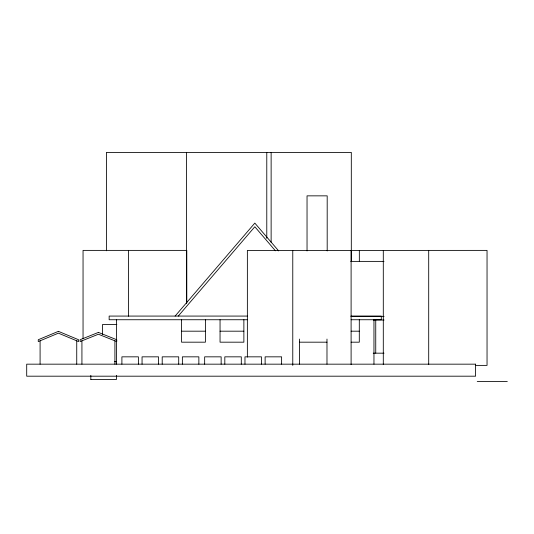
<?xml version="1.0" encoding="UTF-8"?>
<svg xmlns="http://www.w3.org/2000/svg" width="534" height="534" viewBox="0 0 534 534"><rect width="100%" height="100%" fill="white"/><g stroke="black" fill="none" stroke-linecap="round" stroke-linejoin="round"><path stroke-width="0.8" d="M175.112 316.075L254.818 223.092L278.675 250.92M178.256 316.075L254.818 226.756L275.451 250.826M350.778 261.386L384.013 261.386M247.322 316.075L109.15 316.075L109.15 319.739L247.302 319.739M350.931 316.075L381.289 316.075L381.289 319.739L351.092 319.739M351.032 316.355L384.066 316.355M373.359 320.02L384.079 320.02M116.853 324.438L102.601 324.438L102.601 334.371M181.573 331.187L205.396 331.187M220.048 331.187L243.871 331.187M351.092 331.187L359.302 331.187M299.494 342.181L326.982 342.181M351.092 342.181L359.302 342.181L359.302 319.739M373.219 353.174L384.019 353.174M114.837 361.418L116.505 361.418M114.817 361.725L116.479 361.725M475.373 365.389L487.041 365.389L487.041 250.386L247.369 250.433L247.369 357.099M90.827 379.434L116.479 379.434L116.479 375.362M477.242 381.596L507.3 381.596M428.702 250.386L428.702 364.555M383.299 250.386L383.299 364.555M375.742 319.419L375.742 353.148M373.96 319.739L373.96 364.168M359.342 250.386L359.342 261.219M351.312 261.62L351.312 152.404L106.42 152.404L106.42 250.78M351.105 250.433L351.105 364.602M327.188 250.973L327.188 195.851L307.037 195.851L307.037 250.973M326.982 339.07L326.982 364.168M299.494 339.07L299.494 364.168M292.772 250.433L292.772 365.43M281.612 364.168L281.612 356.839L265.124 356.839L265.124 364.168M271.132 152.404L271.132 242.443M266.78 152.404L266.78 238.277M261.46 364.168L261.46 356.839L244.966 356.839L244.966 364.168M243.871 319.739L243.871 342.181L220.048 342.181L220.048 319.739M241.301 364.168L241.301 356.839L224.814 356.839L224.814 364.168M221.149 364.168L221.149 356.839L204.656 356.839L204.656 364.168M205.396 319.739L205.396 342.181L181.573 342.181L181.573 319.739M198.855 364.168L198.855 356.839L182.368 356.839L182.368 364.168M186.787 302.885L186.787 250.386L83.05 250.386L83.05 338.723M186.6 152.404L186.6 303.305M178.703 364.168L178.703 356.839L162.209 356.839L162.209 364.168M158.545 364.168L158.545 356.839L142.057 356.839L142.057 364.168M138.393 364.168L138.393 356.839L121.899 356.839L121.899 364.168M128.454 250.386L128.454 316.221M116.479 319.739L116.479 364.168M114.91 340.839L114.91 364.168M90.827 375.402L90.827 379.434M81.929 340.839L81.929 364.168M76.736 340.805L76.736 364.168M40.09 340.805L40.09 364.168M58.413 331.34L38.261 339.737L38.261 341.566L58.413 333.169L78.565 341.566L78.565 339.737L58.413 331.34M98.416 332.408L80.093 339.737L80.093 341.566L98.416 334.237L116.739 341.566L116.739 339.737L98.416 332.408M475.6 364.168L26.7 364.168L26.7 376.19L475.6 376.19L475.6 364.168"/></g></svg>
